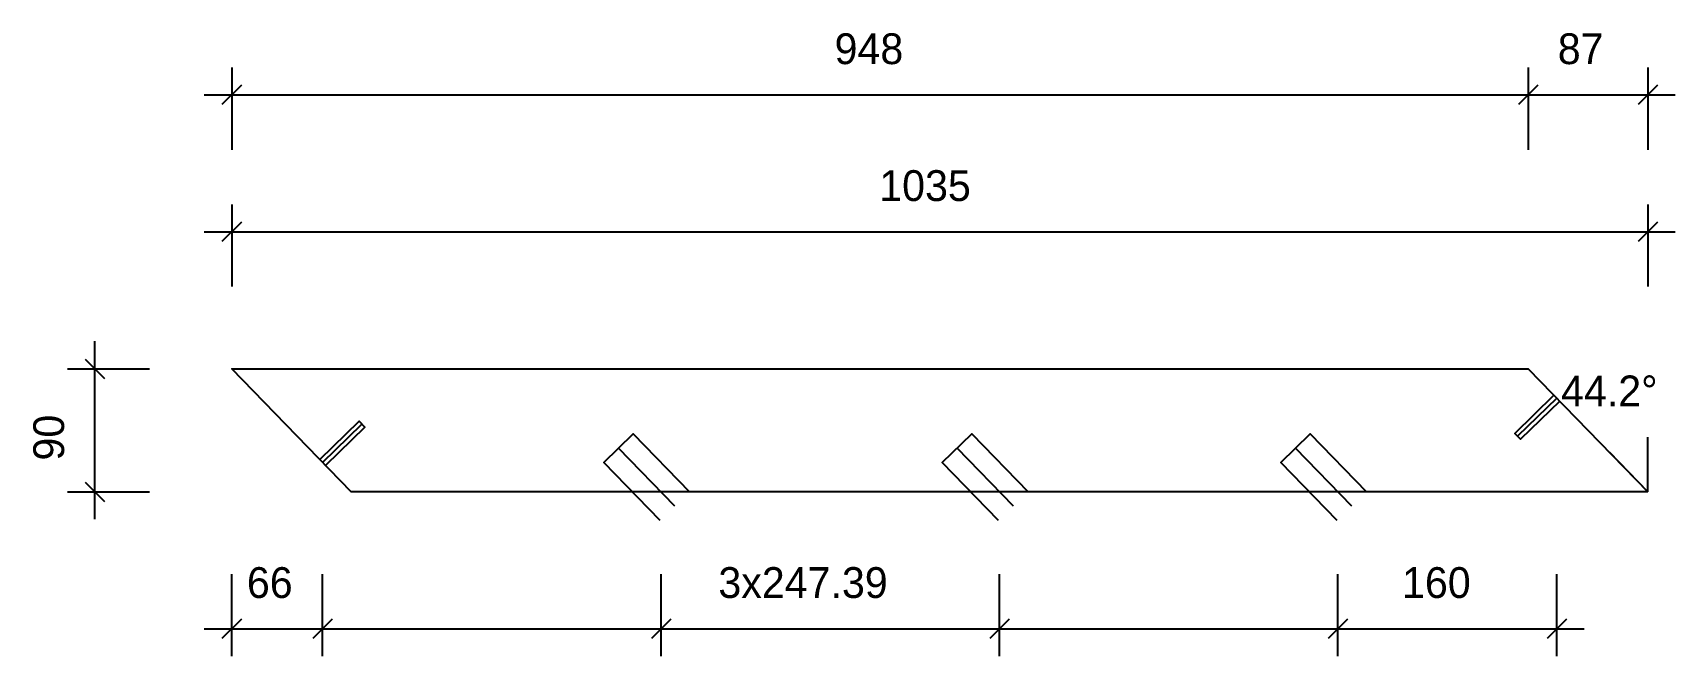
# Model space of a CAD drawing. Header units: millimetres. Extents: x -145 to 1055, y -120 to 335.
import ezdxf
from ezdxf.enums import TextEntityAlignment as Align

# ---------------------------------------------------------------- set-up
doc = ezdxf.new("R2010")
doc.units = ezdxf.units.MM
for name, color, linetype in [('CONTOUR', 7, 'CONTINUOUS'), ('DIMLINES', 7, 'CONTINUOUS'), ('DIMLINESTEXT', 7, 'CONTINUOUS'), ('DRILLINGSSIDE', 7, 'CONTINUOUS')]:
    doc.layers.add(name, color=color, linetype=linetype)

msp = doc.modelspace()

# ---------------------------------------------------------------- linework, layer by layer
at = {"layer": 'CONTOUR', "color": 0, "linetype": '0'}
msp.add_lwpolyline([(1035.162, 0), (87.382, 0), (0, 90), (947.78, 90), (1035.162, 0)], dxfattribs=at)
at = {"layer": 'DIMLINES', "color": 0}
for p, q in [((0, 310), (0, 250)), ((947.78, 310), (947.78, 250)), ((1035.162, 310), (1035.162, 250)), ((-20, 290), (1055.162, 290)), ((7.071, 297.071), (-7.071, 282.929)), ((954.851, 297.071), (940.709, 282.929)), ((1042.233, 297.071), (1028.091, 282.929)), ((0, 210), (0, 150)), ((1035.162, 210), (1035.162, 150)), ((7.071, 197.071), (-7.071, 182.929)), ((1042.233, 197.071), (1028.091, 182.929)), ((-20, 190), (1055.162, 190)), ((-100, -20), (-100, 110)), ((-107.071, 97.071), (-92.929, 82.929)), ((-120, 90), (-60, 90)), ((1035.162, 0), (1035.162, 40)), ((1035.162, 0), (1007.298, 28.699)), ((-120, 0), (-60, 0)), ((-107.071, 7.071), (-92.929, -7.071)), ((0, -120), (0, -60)), ((66.484, -120), (66.484, -60)), ((313.873, -120), (313.873, -60)), ((561.272, -120), (561.272, -60)), ((808.67, -120), (808.67, -60)), ((968.678, -120), (968.678, -60)), ((7.071, -92.929), (-7.071, -107.071)), ((73.555, -92.929), (59.413, -107.071)), ((320.944, -92.929), (306.802, -107.071)), ((568.343, -92.929), (554.201, -107.071)), ((815.741, -92.929), (801.599, -107.071)), ((975.749, -92.929), (961.607, -107.071)), ((-20, -100), (988.678, -100))]:
    msp.add_line(p, q, dxfattribs=at)
at = {"layer": 'DRILLINGSSIDE', "color": 3}
for p, q in [((968.678, 68.476), (939.979, 40.612)), ((66.484, 21.524), (95.183, 49.388)), ((324.018, -10.449), (282.831, 31.973)), ((571.417, -10.449), (530.229, 31.973)), ((818.815, -10.449), (777.627, 31.973))]:
    msp.add_line(p, q, dxfattribs=at)
at = {"layer": 'DRILLINGSSIDE', "color": 3, "linetype": '3'}
for points in [[(970.768, 66.324), (942.069, 38.46), (937.889, 42.765), (966.588, 70.628)], [(64.394, 23.676), (93.093, 51.54), (97.272, 47.235), (68.574, 19.372)], [(313.256, -20.898), (272.069, 21.524), (293.593, 42.422), (334.78, 0)], [(560.655, -20.898), (519.467, 21.524), (540.991, 42.422), (582.179, 0)], [(808.053, -20.898), (766.865, 21.524), (788.389, 42.422), (829.577, 0)]]:
    msp.add_lwpolyline(points, dxfattribs=at)

# ---------------------------------------------------------------- texts
at = {"layer": 'DIMLINESTEXT'}
for s, p in [('948', (440.724, 335)), ('87', (969.36, 335)), ('1035', (473.36, 235)), ('44.2°', (971.75, 85))]:
    msp.add_text(s, height=22.5, dxfattribs=at).set_placement(p, align=Align.TOP_LEFT)
for s, rotation, p in [('90', 90, (-145, 22.889)), ('66', -360, (11.131, -55)), ('3x247.39', -360, (355.759, -55)), ('160', -360, (855.508, -55))]:
    msp.add_text(s, height=22.5, rotation=rotation, dxfattribs=at).set_placement(p, align=Align.TOP_LEFT)

doc.saveas('drawing.dxf')
